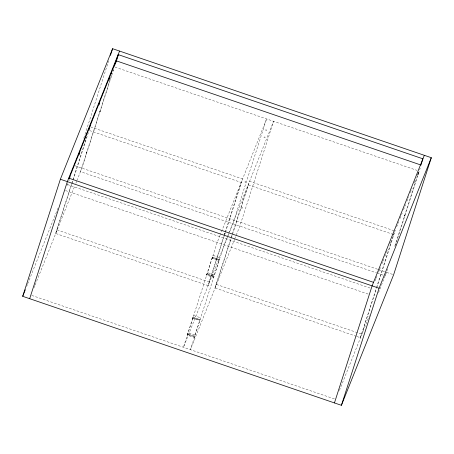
<?xml version="1.0" encoding="UTF-8"?>
<svg xmlns="http://www.w3.org/2000/svg" width="454" height="454" viewBox="0 0 454 454"><rect width="100%" height="100%" fill="white"/><g stroke="black" fill="none" stroke-linecap="round" stroke-linejoin="round"><path stroke-width="0.34" stroke-dasharray="2.27 1.7" d="M113.177 70.398L113.097 70.693L113.216 70.393M83.797 138.169L108.693 60.802M224.168 236.222L208.017 285.566L55.632 233.447L71.465 184.25M71.681 183.575L86.646 137.074M55.632 233.447L71.789 184.103M72.004 183.427L72.873 180.732M73.088 180.062L88.706 131.535M111.446 75.443L80.483 171.646L376.542 272.905M113.716 69.241L81.89 168.133L77.169 179.943M187.252 335.126L193.024 317.329L199.993 319.712L194.221 337.509L187.252 335.126L187.763 333.667L188.177 332.64L195.146 335.029L194.738 336.051L187.763 333.667M206.587 275.05L212.358 257.253L219.327 259.637L213.556 277.434L206.587 275.05L207.098 273.586L207.512 272.565L214.481 274.948L214.072 275.975L207.098 273.586M192.74 318.209L193.149 317.181L200.123 319.571L199.715 320.592L192.74 318.209L193.024 317.329M212.075 258.127L212.483 257.106L219.458 259.489L219.049 260.517L212.075 258.127L212.358 257.253M208.017 285.566L223.85 236.369M224.066 235.694L224.934 232.998M225.15 232.323L241.199 182.451L89.483 130.559M224.384 235.547L225.252 232.851M225.473 232.176L242.606 178.938L90.891 127.046M356.379 336.306L214.986 287.95L248.173 184.835L392.914 234.338M214.986 287.95L231.143 238.605M231.358 237.93L232.227 235.234M232.442 234.565L249.575 181.322L394.316 230.825M357.048 336.539L360.397 337.685L376.23 288.483M376.451 287.813L393.584 234.57M360.397 337.685L376.553 288.341M376.769 287.666L394.554 232.403M385.253 275.884L386.116 273.195M394.776 246.284L419.025 170.937M378.522 292.705L387.739 269.006M395.315 245.461L420.217 168.094M418.043 174.336C417.498 176.061 418.645 172.554 418.089 174.33M86.686 152.731C87.35 150.932 86.073 154.491 86.731 152.726M26.638 286.463L27.422 284.493M27.688 283.841L57.862 208.392M67.044 185.431L67.833 183.461M68.883 180.84L69.405 179.529M34.135 287.535L34.918 285.566M35.185 284.913L74.808 185.845M75.852 183.223L76.902 180.601M220.088 235.229L217.199 242.453L183.461 347.293L232.868 223.765L266.606 118.931L220.355 234.57M213.556 277.434L213.789 276.849L206.82 274.466M194.221 337.509L194.454 336.93L187.485 334.547M234.849 238.634L190.43 349.676L224.174 244.842L273.575 121.314L239.837 226.149L235.11 237.975M375.1 280.776L375.889 278.807M376.15 278.149L377.206 275.521M378.517 272.235L379.306 270.261M379.567 269.608L380.622 266.98M381.933 263.695L382.722 261.72M382.983 261.067L383.772 259.092M384.827 256.465L386.138 253.179M386.399 252.52L387.188 250.551M389.816 243.98L390.605 242.01M393.232 235.439L395.338 230.184M396.648 226.898L398.754 221.643M400.065 218.357L402.17 213.102M403.481 209.816L405.587 204.555M406.897 201.275L408.742 196.673M410.314 192.729L412.158 188.132M414.258 182.877L415.575 179.591M417.674 174.336L418.991 171.05M339.422 390.457L369.34 315.672M114.89 67.044L416.982 170.363M74.916 165.75L377.949 269.392M378.619 269.619L384.646 271.685M386.655 272.372L392.994 274.539M377.212 273.138L383.238 275.198M67.425 184.54L370.85 288.318M65.484 190.567L368.245 294.118M213.039 255.386L220.008 257.77M212.126 257.832L219.095 260.216M206.956 274.284L213.93 276.668M57.039 229.934L209.419 282.048M216.393 284.437L361.804 334.167M193.705 315.462L200.674 317.845M192.791 317.914L199.76 320.297M187.621 334.365L194.596 336.749M31.746 295.401L334.507 398.952M99.801 111.99L100.209 110.816L99.801 111.99M404.565 216.229L404.974 215.048L404.565 216.229M244.888 182.009A0.63 0.323 17.8 0 0 245.886 182.054A0.63 0.323 17.8 0 0 245.092 181.487A0.63 0.323 17.8 0 0 244.888 182.009M224.197 233.731A0.63 0.323 17.8 0 0 225.201 233.776A0.63 0.323 17.8 0 0 224.407 233.208A0.63 0.323 17.8 0 0 224.197 233.731M265.573 130.292A0.63 0.323 17.8 0 0 266.572 130.338A0.63 0.323 17.8 0 0 265.783 129.77A0.63 0.323 17.8 0 0 265.573 130.292M263.91 137.522A0.63 0.545 21.8 0 0 264.988 137.636A0.63 0.545 21.8 0 0 264.461 136.75A0.63 0.545 21.8 0 0 263.91 137.522M241.256 207.932A0.63 0.545 21.8 0 0 242.328 208.04A0.63 0.545 21.8 0 0 241.8 207.16A0.63 0.545 21.8 0 0 241.256 207.932"/><path stroke-width="0.68" d="M69.655 177.667L69.57 177.945L69.7 177.525M22.7 296.303L60.371 179.245L112.592 48.691L431.3 157.697L393.629 274.755L341.408 405.309L22.7 296.303L25.322 289.743M29.675 298.687L67.345 181.628L119.561 51.075M110.424 55.416L112.592 48.691M114.436 66.142L118.153 54.588L422.924 158.826L420.971 164.881M115.883 62.51L118.261 55.11M334.439 402.925L372.11 285.867L424.325 155.313M341.408 405.309L379.084 288.25L431.3 157.697M69.848 177.213L69.978 176.771L69.808 177.219M90.34 125.951L90.584 125.349M111.219 73.769L111.349 73.332L111.179 73.775M90.442 125.65L90.59 125.23M90.482 125.645L90.38 125.945M69.121 178.399L116.162 60.785L420.926 165.023M79.007 154.859L79.796 152.884M88.995 129.889L89.784 127.92M98.978 104.919L99.767 102.95M108.966 79.955L109.755 77.98M68.747 178.116L373.517 282.354M60.371 179.245L379.084 288.25"/></g></svg>
